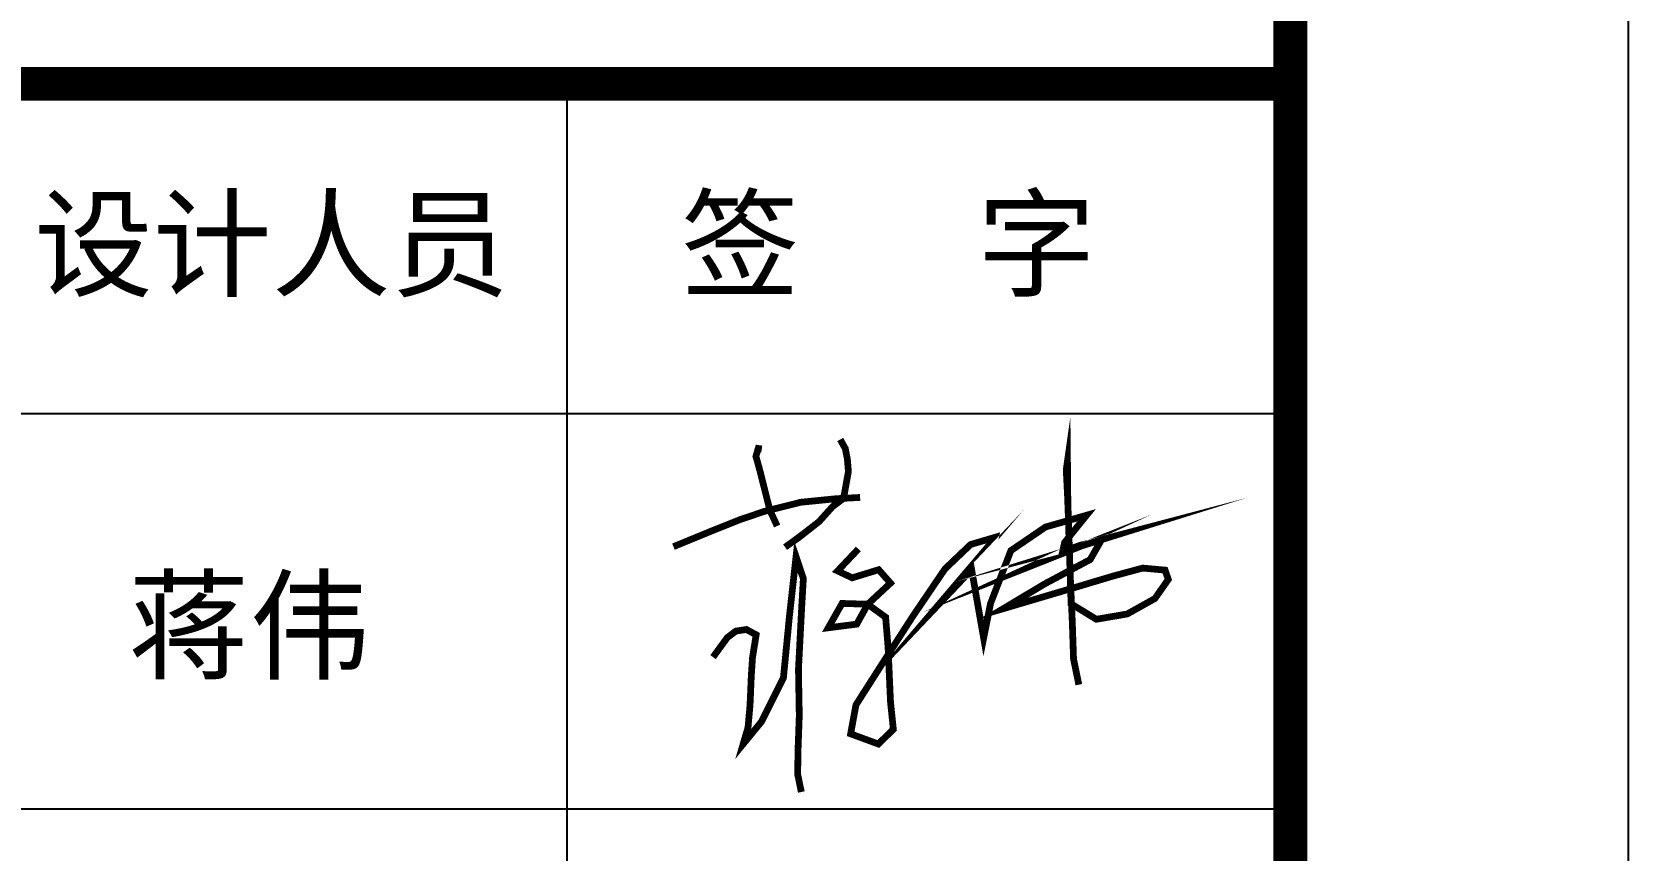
# Model space of a CAD drawing. Extents: x 69728788 to 150676229, y 20327566 to 43663798.
# Drawn here: x 75484899 to 75489625, y 20713945 to 20716369 of the extents above; entities that cross this region are included whole.
import ezdxf

# ---------------------------------------------------------------- set-up
doc = ezdxf.new("R2010")
doc.units = 0
doc.header["$LTSCALE"] = 1000
doc.header["$MEASUREMENT"] = 0
doc.layers.get('0').update_dxf_attribs({"linetype": 'CONTINUOUS'})
doc.layers.add('PUB_TITLE', color=4, linetype='CONTINUOUS')
doc.layers.add('图框', color=253, linetype='CONTINUOUS')
doc.styles.add('STYLE-黑体', font='simhei.ttf')

msp = doc.modelspace()

# ---------------------------------------------------------------- linework, layer by layer
at = {"const_width": 20}
for points in [[(75487346.1459468, 20714837.11354657), (75487284.72869904, 20714772.12566575), (75487328.08179554, 20714751.6664243), (75487406.35978435, 20714775.73582224), (75487406.35978435, 20714775.73582224), (75487441.28467666, 20714736.02106244), (75487373.84496197, 20714673.439615), (75487341.32905643, 20714614.46933686), (75487257.02968387, 20714603.63785458), (75487297.97487676, 20714675.8470612), (75487373.84496197, 20714673.439615), (75487426.83292238, 20714634.9285783), (75487434.05879952, 20714547.07400984), (75487441.28467666, 20714384.60380135), (75487449.71396402, 20714302.76734197), (75487405.15637414, 20714259.44191929), (75487323.26490517, 20714289.52891991), (75487338.92115283, 20714374.97604218), (75487406.35978435, 20714480.88240591), (75487508.72330818, 20714639.74245789), (75487602.65754464, 20714778.14276203), (75487678.52654669, 20714850.35196865), (75487751.98764512, 20714872.01442678), (75487751.2137148, 20714869.01879195), (75487590.11633438, 20714679.54154884), (75487590.11633438, 20714679.54154884), (75487681.45708342, 20714775.81406171), (75487681.45708342, 20714775.81406171), (75487717.06383598, 20714573.55085397), (75487737.53697401, 20714675.8470612), (75487797.75081156, 20714832.29966699), (75487900.11433539, 20714902.10142741), (75488021.7454207, 20714937.00281402), (75487956.71469277, 20714856.36906493), (75487950.69330902, 20714828.68900409), (75488002.47785921, 20714847.94502885), (75488066.30409375, 20714864.79360741), (75487950.69330902, 20714828.68900409), (75487874.82430698, 20714793.78812389), (75487874.82430698, 20714793.78812389), (75488008.49870138, 20714846.74130575), (75488066.30409375, 20714864.79360741), (75488032.58477798, 20714805.82282285), (75487897.70534861, 20714733.61412264), (75487774.86868675, 20714660.20169934), (75487774.86868675, 20714660.20169934), (75487990.4350917, 20714723.98636347), (75488098.81999929, 20714756.48030389), (75488187.93626222, 20714780.54970182), (75488254.17148352, 20714774.53260554), (75488263.80526425, 20714746.85254472), (75488224.06456475, 20714690.28869996), (75488142.17417896, 20714644.55633748), (75488050.64892925, 20714628.91097562), (75487975.98333742, 20714674.6433381), (75487966.38530155, 20714975.66121437), (75487961.56841117, 20715071.93981892), (75487965.18080816, 20715097.21293996), (75487966.38530155, 20714975.66121437), (75487969.67651056, 20714872.44085125), (75487972.820816, 20714773.82774373), (75487979.63256244, 20714618.22685701), (75487983.24495943, 20714511.11727659), (75487998.90120709, 20714435.29740708)], [(75487292.4647528, 20715161.40576598), (75487307.58699395, 20715134.20476365), (75487313.63545714, 20715102.46992333), (75487316.65968874, 20715066.95730669), (75487302.36321528, 20714987.19683675), (75487269.78193264, 20714962.68561616), (75487229.70978081, 20714918.10582994), (75487169.97795726, 20714871.25937793), (75487129.14974754, 20714842.54675866), (75487149.5638524, 20714856.9030683), (75487199.84386905, 20714894.68260393), (75487229.70978081, 20714918.10582994), (75487269.78193264, 20714962.68561616), (75487302.36321528, 20714987.19683675)], [(75487060.2390778, 20715133.37223493), (75487049.65426722, 20715134.88385186), (75487042.84974612, 20715111.46011946), (75487053.43455671, 20715073.68083702), (75487069.31285577, 20715010.96671164), (75487084.01808728, 20714952.51574194), (75487105.6047181, 20714905.18441698), (75487094.8114027, 20714928.85007945)], [(75486798.61704849, 20714843.97026124), (75486905.22554496, 20714887.7944922), (75486995.95682554, 20714924.0626641), (75487067.02843441, 20714948.24144537), (75487175.15012985, 20714975.44295411), (75487280.24651052, 20714986.02123421), (75487351.31811939, 20714989.79901054), (75487296.39236602, 20714986.8794592), (75487280.24651052, 20714986.02123421)], [(75486915.91000786, 20714516.83053027), (75486958.05969416, 20714574.59809812), (75486983.34972255, 20714593.85361648), (75487014.66005154, 20714598.66749606), (75487043.5635601, 20714583.0221342), (75487032.7242028, 20714515.62731358), (75487029.11180581, 20714460.26719192), (75487025.49940884, 20714376.02328634), (75487019.47802508, 20714308.62795932), (75487005.0262708, 20714259.28544035), (75487059.2187246, 20714325.47704428), (75487124.2494525, 20714455.45331234), (75487142.31360377, 20714640.78919565), (75487161.58224842, 20714814.0908864), (75487161.58224842, 20714814.0908864), (75487161.58224842, 20714814.0908864), (75487183.25987984, 20714749.10300557), (75487178.44190629, 20714666.06231668), (75487168.80812556, 20714480.72643337), (75487171.21711233, 20714343.52934593), (75487167.60363217, 20714243.64007849), (75487166.39913878, 20714170.22765518), (75487177.23849608, 20714117.27447332), (75487166.39913878, 20714170.22765518)]]:
    msp.add_lwpolyline(points, dxfattribs=at)
at = {"layer": 'PUB_TITLE'}
msp.add_lwpolyline([(75430225.05594593, 20683966.09526195), (75430225.05594593, 20725966.09526195), (75489625.05594593, 20725966.09526195), (75489625.05594593, 20683966.09526195)], close=True, dxfattribs=at)
at = {"layer": 'PUB_TITLE', "const_width": 100}
msp.add_lwpolyline([(75432725.05594593, 20684966.09526195), (75488625.05594593, 20684966.09526195), (75488625.05594593, 20724966.09526195), (75432725.05594593, 20724966.09526195)], close=True, dxfattribs=at)
at = {"layer": '图框', "color": 0}
for p, q in [((75482925.05594309, 20715238.56603786), (75488603.04484348, 20715238.56603786)), ((75482925.05594309, 20715238.56603786), (75488603.04484348, 20715238.56603786)), ((75482925.05594309, 20714067.27003785), (75488603.04484348, 20714067.27003785))]:
    msp.add_line(p, q, dxfattribs=at)
at = {"layer": '图框', "color": 4, "const_width": 98.59051706975463}
msp.add_lwpolyline([(75482925.05594309, 20724966.09528196), (75488625.05594593, 20724966.09528196), (75488625.05594593, 20684966.09526195), (75482925.05594309, 20684966.09526195)], close=True, dxfattribs=at)
at = {"layer": '图框', "color": 0}
for const_width in [99.60000004979999, 99.60000004979999, 99.60000004979999, 99.60000004979999, 40.33800002016901]:
    msp.add_lwpolyline([(75482925.05594309, 20716214.64603785), (75488603.21211226, 20716214.64603785)], dxfattribs=dict(at, const_width=const_width))
msp.add_lwpolyline([(75486483.99802904, 20709577.30203785), (75486483.99802904, 20716214.64603785)], dxfattribs=at)

# ---------------------------------------------------------------- texts
at = {"layer": '图框', "color": 0, "style": 'STYLE-黑体'}
for s, p in [('设计人员', (75484906.22593752, 20715611.78246862)), ('签   字', (75486820.70126948, 20715611.78246862))]:
    msp.add_text(s, height=257.6851199962525, dxfattribs=at).set_placement(p)
at = {"layer": '图框', "color": 1, "style": 'STYLE-黑体'}
msp.add_text('蒋伟', height=262.943999996176, dxfattribs=at).set_placement((75485184.34349257, 20714478.65515371))

doc.saveas('drawing.dxf')
